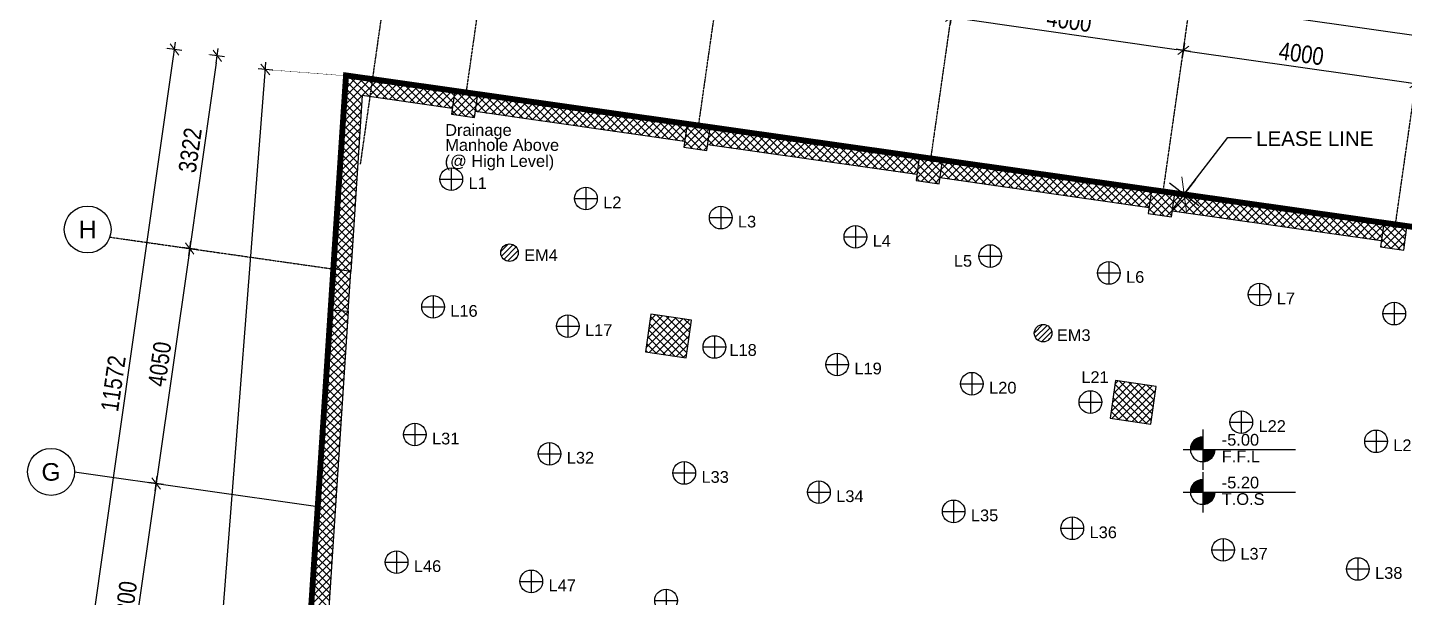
# Model space of a CAD drawing. Header units: inches. Extents: x 1217570 to 1674444, y 326920 to 480291.
# Drawn here: x 1435011 to 1458486, y 365679 to 375402 of the extents above; entities that cross this region are included whole.
import ezdxf
from ezdxf.enums import TextEntityAlignment as Align

# ---------------------------------------------------------------- set-up
doc = ezdxf.new("R2010")
doc.units = ezdxf.units.IN
doc.header["$MEASUREMENT"] = 0
for name, pattern in [('CENTER', [50.8, 31.75, -6.35, 6.35, -6.35]), ('DASHED2', [9.525, 6.35, -3.175]), ('DOT2', [3.175, 0, -3.175])]:
    doc.linetypes.add(name, pattern=pattern)
doc.layers.add('A-HATCH CONCRETE', color=254, linetype='Continuous', lineweight=5)
doc.layers.add('A-LEASING LINE', color=7, linetype='DASHED2', lineweight=9)
for name, color, linetype in [('Axis', 9, 'CENTER'), ('dim-axis', 254, 'Continuous'), ('EM-LIT', 2, 'Continuous'), ('FFNEW', 252, 'Continuous'), ('LIGHT', 151, 'Continuous'), ('LIGHT TEXT', 2, 'Continuous'), ('S-COL', 210, 'Continuous'), ('S-WALL', 1, 'Continuous'), ('TAXT', 3, 'Continuous'), ('TEXT', 181, 'Continuous')]:
    doc.layers.add(name, color=color, linetype=linetype)
doc.styles.add('ARIAL', font='ARIALN.TTF')
doc.styles.add('style1', font='arial.ttf')
doc.dimstyles.new('DIM-100', dxfattribs={"dimscale": 150, "dimtxt": 2, "dimasz": 1, "dimexe": 0.75, "dimexo": 1, "dimgap": 0.5, "dimtad": 1, "dimdec": 0, "dimzin": 11, "dimdsep": 46, "dimtxsty": 'ARIAL', "dimblk": 'R', "dimcen": 2.5, "dimdle": 1, "dimclrd": 256, "dimclre": 256, "dimclrt": 256, "dimazin": 0, "dimtfac": 1, "dimtdec": 0, "dimtix": 1, "dimtmove": 2, "dimatfit": 3, "dimldrblk": 'R', "dimtolj": 1, "dimtzin": 3, "dimlwd": -1, "dimlwe": 13, "dimarcsym": 0})
pattern_1 = [(45, (1341716.94, 266100.535), (-66.29126, 66.29126), []), (135, (1341716.94, 266100.535), (-66.29126, -66.29126), [])]
pattern_2 = [(45, (1341716.31, 266100.535), (-66.29126, 66.29126), []), (135, (1341716.31, 266100.535), (-66.29126, -66.29126), [])]

# ---------------------------------------------------------------- blocks, each defined once
blk = doc.blocks.new('R')
for p, q in [((0, -1.05), (0, 1.05)), ((-1.05, 0), (1.05, 0))]:
    blk.add_line(p, q)
at = {"color": 4, "lineweight": 13}
blk.add_line((-0.707, -0.707), (0.707, 0.707), dxfattribs=at)
blk = doc.blocks.new('*D146')
at = {"layer": 'Defpoints', "color": 0, "transparency": 16777216}
for p in [(1434460, 597911), (1434460, 597911), (1430284, 596961)]:
    blk.add_point(p, dxfattribs=at)
at = {"layer": 'dim-axis', "color": 251, "linetype": 'DOT2', "lineweight": 13, "transparency": 16777216}
for p, q in [((1430305, 597110), (1430516, 598588)), ((1434481, 598060), (1434476, 598023))]:
    blk.add_line(p, q, dxfattribs=at)
at = {"layer": 'dim-axis', "color": 251, "transparency": 16777216}
blk.add_line((1430619, 598460), (1434341, 597928), dxfattribs=at)
at = {"layer": 'dim-axis', "color": 251, "transparency": 16777216, "xscale": 120, "yscale": 120, "zscale": 120}
for p, rotation in [((1430500, 598477), 171.8736112541112), ((1434460, 597911), 351.8736112541112)]:
    blk.add_blockref('R', p, dxfattribs=dict(at, rotation=rotation))
at = {"layer": 'dim-axis', "color": 251, "transparency": 16777216, "insert": (1432513, 598420), "char_height": 300, "attachment_point": 5, "rotation": 351.8736, "style": 'ARIAL'}
blk.add_mtext('\\A1;4000', dxfattribs=at)
blk = doc.blocks.new('*D147')
at = {"layer": 'Defpoints', "color": 0, "transparency": 16777216}
for p in [(1438420, 597346), (1438420, 597346), (1434244, 596396)]:
    blk.add_point(p, dxfattribs=at)
at = {"layer": 'dim-axis', "color": 251, "linetype": 'DOT2', "lineweight": 13, "transparency": 16777216}
for p, q in [((1434265, 596544), (1434476, 598023)), ((1438441, 597494), (1438436, 597457))]:
    blk.add_line(p, q, dxfattribs=at)
at = {"layer": 'dim-axis', "color": 251, "transparency": 16777216}
blk.add_line((1434579, 597894), (1438301, 597363), dxfattribs=at)
at = {"layer": 'dim-axis', "color": 251, "transparency": 16777216, "xscale": 120, "yscale": 120, "zscale": 120}
for p, rotation in [((1434460, 597911), 171.8736112541112), ((1438420, 597346), 351.8736112541112)]:
    blk.add_blockref('R', p, dxfattribs=dict(at, rotation=rotation))
at = {"layer": 'dim-axis', "color": 251, "transparency": 16777216, "insert": (1436472, 597854), "char_height": 300, "attachment_point": 5, "rotation": 351.8736, "style": 'ARIAL'}
blk.add_mtext('\\A1;4000', dxfattribs=at)
blk = doc.blocks.new('*D156')
at = {"layer": 'Defpoints', "color": 0, "transparency": 16777216}
for p in [(1420642, 597441), (1470715, 593565), (1470260, 590370)]:
    blk.add_point(p, dxfattribs=at)
at = {"layer": 'dim-axis', "color": 251, "linetype": 'DOT2', "lineweight": 13, "transparency": 16777216}
for p, q in [((1420663, 597590), (1421113, 600748)), ((1470281, 590519), (1470731, 593676))]:
    blk.add_line(p, q, dxfattribs=at)
at = {"layer": 'dim-axis', "color": 251, "transparency": 16777216}
blk.add_line((1421216, 600619), (1470596, 593582), dxfattribs=at)
at = {"layer": 'dim-axis', "color": 251, "transparency": 16777216, "xscale": 120, "yscale": 120, "zscale": 120}
for p, rotation in [((1421097, 600636), 171.8890881608404), ((1470715, 593565), 351.8890881608405)]:
    blk.add_blockref('R', p, dxfattribs=dict(at, rotation=rotation))
at = {"layer": 'dim-axis', "color": 251, "transparency": 16777216, "insert": (1445938, 597327), "char_height": 300, "attachment_point": 5, "rotation": 351.8891, "style": 'ARIAL'}
blk.add_mtext('\\A1;50119', dxfattribs=at)
blk = doc.blocks.new('*D159')
at = {"layer": 'Defpoints', "color": 0, "transparency": 16777216}
for p in [(1417261, 597924), (1417261, 597924), (1415626, 586468)]:
    blk.add_point(p, dxfattribs=at)
at = {"layer": 'dim-axis', "color": 251, "linetype": 'DOT2', "lineweight": 13, "transparency": 16777216}
for p, q in [((1417113, 597945), (1417150, 597940)), ((1415478, 586489), (1415515, 586484))]:
    blk.add_line(p, q, dxfattribs=at)
at = {"layer": 'dim-axis', "color": 251, "transparency": 16777216}
blk.add_line((1415643, 586586), (1417244, 597805), dxfattribs=at)
at = {"layer": 'dim-axis', "color": 251, "transparency": 16777216, "xscale": 120, "yscale": 120, "zscale": 120}
for p, rotation in [((1417261, 597924), 81.8772662833131), ((1415626, 586468), 261.8772662833131)]:
    blk.add_blockref('R', p, dxfattribs=dict(at, rotation=rotation))
at = {"layer": 'dim-axis', "color": 251, "transparency": 16777216, "insert": (1416218, 592228), "char_height": 300, "attachment_point": 5, "rotation": 81.8773, "style": 'ARIAL'}
blk.add_mtext('\\A1;11572', dxfattribs=at)
blk = doc.blocks.new('*D160')
at = {"layer": 'Defpoints', "color": 0, "transparency": 16777216}
for p in [(1417989, 597820), (1417520, 594531), (1417520, 594531)]:
    blk.add_point(p, dxfattribs=at)
at = {"layer": 'dim-axis', "color": 251, "transparency": 16777216}
blk.add_line((1417972, 597701), (1417537, 594650), dxfattribs=at)
at = {"layer": 'dim-axis', "color": 251, "linetype": 'DOT2', "lineweight": 13, "transparency": 16777216}
for p, q in [((1417840, 597841), (1417878, 597836)), ((1417371, 594552), (1417408, 594547))]:
    blk.add_line(p, q, dxfattribs=at)
at = {"layer": 'dim-axis', "color": 251, "transparency": 16777216, "xscale": 120, "yscale": 120, "zscale": 120}
for p, rotation in [((1417989, 597820), 81.87726634256052), ((1417520, 594531), 261.8772663425605)]:
    blk.add_blockref('R', p, dxfattribs=dict(at, rotation=rotation))
at = {"layer": 'dim-axis', "color": 251, "transparency": 16777216, "insert": (1417528, 596208), "char_height": 300, "attachment_point": 5, "rotation": 81.8773, "style": 'ARIAL'}
blk.add_mtext('\\A1;3322', dxfattribs=at)
blk = doc.blocks.new('*D161')
at = {"layer": 'Defpoints', "color": 0, "transparency": 16777216}
for p in [(1417520, 594531), (1416947, 590522), (1416947, 590522)]:
    blk.add_point(p, dxfattribs=at)
at = {"layer": 'dim-axis', "color": 251, "transparency": 16777216}
blk.add_line((1417503, 594412), (1416964, 590640), dxfattribs=at)
at = {"layer": 'dim-axis', "color": 251, "linetype": 'DOT2', "lineweight": 13, "transparency": 16777216}
for p, q in [((1417371, 594552), (1417408, 594547)), ((1416799, 590543), (1416836, 590538))]:
    blk.add_line(p, q, dxfattribs=at)
at = {"layer": 'dim-axis', "color": 251, "transparency": 16777216, "xscale": 120, "yscale": 120, "zscale": 120}
for p, rotation in [((1417520, 594531), 81.87726634670558), ((1416947, 590522), 261.8772663467056)]:
    blk.add_blockref('R', p, dxfattribs=dict(at, rotation=rotation))
at = {"layer": 'dim-axis', "color": 251, "transparency": 16777216, "insert": (1417008, 592559), "char_height": 300, "attachment_point": 5, "rotation": 81.8773, "style": 'ARIAL'}
blk.add_mtext('\\A1;4050', dxfattribs=at)
blk = doc.blocks.new('*D162')
at = {"layer": 'Defpoints', "color": 0, "transparency": 16777216}
for p in [(1416947, 590522), (1416354, 586364), (1416354, 586364)]:
    blk.add_point(p, dxfattribs=at)
at = {"layer": 'dim-axis', "color": 251, "linetype": 'DOT2', "lineweight": 13, "transparency": 16777216}
for p, q in [((1416799, 590543), (1416836, 590538)), ((1416205, 586385), (1416243, 586380))]:
    blk.add_line(p, q, dxfattribs=at)
at = {"layer": 'dim-axis', "color": 251, "transparency": 16777216}
blk.add_line((1416930, 590403), (1416371, 586483), dxfattribs=at)
at = {"layer": 'dim-axis', "color": 251, "transparency": 16777216, "xscale": 120, "yscale": 120, "zscale": 120}
for p, rotation in [((1416947, 590522), 81.87726634670558), ((1416354, 586364), 261.8772663467056)]:
    blk.add_blockref('R', p, dxfattribs=dict(at, rotation=rotation))
at = {"layer": 'dim-axis', "color": 251, "transparency": 16777216, "insert": (1416425, 588475), "char_height": 300, "attachment_point": 5, "rotation": 81.8773, "style": 'ARIAL'}
blk.add_mtext('\\A1;4200', dxfattribs=at)
blk = doc.blocks.new('*D182')
at = {"layer": 'Defpoints', "color": 0, "transparency": 16777216}
for p in [(1418810, 597585), (1420642, 597441), (1417901, 562459)]:
    blk.add_point(p, dxfattribs=at)
at = {"layer": 'dim-axis', "color": 251, "transparency": 16777216}
blk.add_line((1416079, 562722), (1418801, 597465), dxfattribs=at)
at = {"layer": 'dim-axis', "color": 251, "linetype": 'DOT2', "lineweight": 13, "transparency": 16777216}
for p, q in [((1420492, 597453), (1418698, 597594)), ((1417752, 562470), (1415957, 562611))]:
    blk.add_line(p, q, dxfattribs=at)
at = {"layer": 'dim-axis', "color": 251, "transparency": 16777216, "xscale": 120, "yscale": 120, "zscale": 120}
for p, rotation in [((1418810, 597585), 85.52071850426807), ((1416070, 562602), 265.5207185042681)]:
    blk.add_blockref('R', p, dxfattribs=dict(at, rotation=rotation))
at = {"layer": 'dim-axis', "color": 251, "transparency": 16777216, "insert": (1417212, 580111), "char_height": 300, "attachment_point": 5, "rotation": 85.5207, "style": 'ARIAL'}
blk.add_mtext('\\A1;35090', dxfattribs=at)
blk = doc.blocks.new('SDGTFHHD')
at = {"color": 254, "linetype": 'Continuous', "ltscale": 100}
blk.add_lwpolyline([(1385707, 721237), (1385707, 726940), (1385507, 726937), (1383958, 726937), (1383958, 732937), (1380097, 732937), (1380097, 739738), (1381100, 739591), (1381134, 739788), (1381678, 743600), (1382721, 750905), (1382763, 751202), (1347098, 756262), (1346331, 744553), (1368108, 741445), (1368106, 734887), (1367208, 734887), (1367208, 734687), (1367208, 731437), (1359158, 731437), (1359158, 731237), (1359158, 721237), (1385707, 721237)], dxfattribs=at)
at = {"layer": 'S-WALL', "color": 254}
blk.add_lwpolyline([(1347098, 756262), (1347098, 756262), (1344803, 721237), (1394933, 721237), (1396724, 749180), (1382759, 751173)], dxfattribs=at)
blk = doc.blocks.new('SEDRGFE')
at = {"layer": 'A-HATCH CONCRETE'}
h = blk.add_hatch(dxfattribs=at)
h.set_pattern_fill('ANSI37', color=250, scale=750)
h.set_pattern_definition(pattern_2)
h.paths.add_polyline_path([(1352997, 708953), (1353393, 708896), (1353450, 709292), (1353054, 709349)])
h = blk.add_hatch(dxfattribs=at)
h.set_pattern_fill('ANSI37', color=250, scale=750)
h.set_pattern_definition(pattern_2)
h.paths.add_polyline_path([(1356957, 708387), (1357353, 708331), (1357410, 708727), (1357014, 708783)])
h = blk.add_hatch(dxfattribs=at)
h.set_pattern_fill('ANSI37', color=250, scale=750)
h.set_pattern_definition(pattern_1)
h.paths.add_polyline_path([(1360918, 707822), (1361314, 707765), (1361370, 708161), (1360974, 708218)])
h = blk.add_hatch(dxfattribs=at)
h.set_pattern_fill('ANSI37', color=250, scale=750)
h.set_pattern_definition(pattern_1)
h.paths.add_polyline_path([(1364877, 707256), (1365273, 707200), (1365330, 707596), (1364934, 707652)])
h = blk.add_hatch(dxfattribs=at)
h.set_pattern_fill('ANSI37', color=250, scale=750)
h.set_pattern_definition(pattern_2)
h.paths.add_polyline_path([(1368837, 706691), (1369233, 706634), (1369289, 707030), (1368893, 707087)])
h = blk.add_hatch(dxfattribs=at)
h.set_pattern_fill('ANSI37', color=250, scale=750)
h.set_pattern_definition(pattern_1)
h.paths.add_polyline_path([(1350939, 705612), (1351238, 705592), (1351282, 706268), (1350984, 706311)])
h = blk.add_hatch(dxfattribs=at)
h.set_pattern_fill('ANSI37', color=250, scale=750)
h.set_pattern_definition(pattern_1)
h.paths.add_polyline_path([(1356399, 705538), (1356307, 704895), (1357000, 704796), (1357092, 705439)])
h = blk.add_hatch(dxfattribs=at)
h.set_pattern_fill('ANSI37', color=250, scale=750)
h.set_pattern_definition(pattern_1)
h.paths.add_polyline_path([(1364319, 704407), (1364227, 703764), (1364920, 703665), (1365012, 704308)])
at = {"layer": 'TEXT', "ltscale": 0.5}
h = blk.add_hatch(dxfattribs=at)
h.set_pattern_fill('ANSI31', color=250, scale=0.8)
h.set_pattern_definition([(45, (283814.75707, 113660.51999), (-0.070710678119, 0.070710678119), [])])
h.paths.add_polyline_path([(1365806, 703444, 0.414214), (1365596, 703234), (1365806, 703234)])
h.paths.add_polyline_path([(1366016, 703234), (1365806, 703234), (1365806, 703024, 0.414214)])
h = blk.add_hatch(dxfattribs=at)
h.set_pattern_fill('ANSI31', color=250, scale=0.8)
h.set_pattern_definition([(45, (283814.75707, 112932.11999), (-0.070710678119, 0.070710678119), [])])
h.paths.add_polyline_path([(1365806, 702716, 0.414214), (1365596, 702506), (1365806, 702506)])
h.paths.add_polyline_path([(1366016, 702506), (1365806, 702506), (1365806, 702296, 0.414214)])
at = {"color": 250, "linetype": 'Continuous', "ltscale": 100}
blk.add_lwpolyline([(1389810, 674588), (1389810, 680290), (1389610, 680288), (1388060, 680288), (1388060, 686288), (1384200, 686288), (1384200, 693089), (1385203, 692942), (1385236, 693139), (1385780, 696950), (1386823, 704256), (1386865, 704553), (1351200, 709613), (1350434, 697904), (1372211, 694796), (1372209, 688237), (1371310, 688237), (1371310, 688038), (1371310, 684788), (1363260, 684788), (1363260, 684588), (1363260, 674588), (1389810, 674588)], dxfattribs=at)
at = {"layer": 'A-HATCH CONCRETE', "color": 250, "linetype": 'Continuous'}
for p, q in [((1351157, 708953), (1351740, 709536)), ((1351166, 709095), (1351624, 709553)), ((1351176, 709237), (1351508, 709569)), ((1351185, 709378), (1351392, 709586)), ((1351194, 709520), (1351276, 709602)), ((1351477, 709243), (1351194, 709525)), ((1351599, 709253), (1351245, 709607)), ((1351753, 709231), (1351400, 709585)), ((1351908, 709209), (1351555, 709563)), ((1351591, 709254), (1351856, 709519)), ((1351707, 709238), (1351972, 709503)), ((1352063, 709187), (1351709, 709540)), ((1351823, 709221), (1352088, 709486)), ((1352217, 709165), (1351864, 709518)), ((1351939, 709205), (1352204, 709470)), ((1352372, 709143), (1352019, 709496)), ((1352055, 709188), (1352320, 709453)), ((1352171, 709172), (1352436, 709437)), ((1352527, 709121), (1352173, 709474)), ((1352681, 709099), (1352328, 709452)), ((1352836, 709077), (1352483, 709430)), ((1351460, 708994), (1351178, 709276)), ((1351468, 709118), (1351186, 709400)), ((1352287, 709155), (1352552, 709420)), ((1352403, 709138), (1352668, 709404)), ((1352519, 709122), (1352784, 709387)), ((1352635, 709105), (1352900, 709370)), ((1352991, 709055), (1352637, 709408)), ((1352751, 709089), (1353016, 709354)), ((1353026, 709152), (1352792, 709386)), ((1352867, 709072), (1353040, 709244)), ((1353043, 709268), (1352946, 709364)), ((1353423, 709097), (1353597, 709271)), ((1353445, 709252), (1353481, 709288)), ((1353764, 708944), (1353446, 709262)), ((1353447, 708989), (1353713, 709255)), ((1353563, 708973), (1353829, 709238)), ((1353919, 708922), (1353565, 709276)), ((1353679, 708956), (1353945, 709221)), ((1354073, 708900), (1353720, 709254)), ((1353795, 708940), (1354061, 709205)), ((1354228, 708878), (1353874, 709231)), ((1353911, 708923), (1354177, 709188)), ((1354383, 708856), (1354029, 709209)), ((1351138, 708669), (1351460, 708991)), ((1351148, 708811), (1351469, 709133)), ((1351444, 708745), (1351162, 709027)), ((1351452, 708869), (1351170, 709152)), ((1352983, 709056), (1353017, 709090)), ((1353455, 708988), (1353413, 709030)), ((1353609, 708966), (1353430, 709146)), ((1354028, 708907), (1354293, 709172)), ((1354144, 708890), (1354409, 709155)), ((1354537, 708834), (1354184, 709187)), ((1354260, 708873), (1354525, 709139)), ((1354692, 708812), (1354338, 709165)), ((1354376, 708857), (1354641, 709122)), ((1354492, 708840), (1354757, 709106)), ((1354847, 708790), (1354493, 709143)), ((1354608, 708824), (1354873, 709089)), ((1355001, 708768), (1354648, 709121)), ((1354724, 708807), (1354989, 709072)), ((1355156, 708746), (1354802, 709099)), ((1354840, 708791), (1355105, 709056)), ((1354956, 708774), (1355221, 709039)), ((1355310, 708723), (1354957, 709077)), ((1355072, 708758), (1355337, 709023)), ((1355465, 708701), (1355112, 709055)), ((1355188, 708741), (1355453, 709006)), ((1355620, 708679), (1355266, 709033)), ((1355304, 708724), (1355569, 708990)), ((1355420, 708708), (1355685, 708973)), ((1355774, 708657), (1355421, 709011)), ((1355536, 708691), (1355801, 708956)), ((1355929, 708635), (1355576, 708989)), ((1356084, 708613), (1355730, 708967)), ((1351129, 708527), (1351451, 708849)), ((1351428, 708496), (1351146, 708778)), ((1351436, 708621), (1351154, 708903)), ((1355652, 708675), (1355917, 708940)), ((1355768, 708658), (1356033, 708923)), ((1355884, 708642), (1356149, 708907)), ((1356238, 708591), (1355885, 708944)), ((1356000, 708625), (1356265, 708890)), ((1356393, 708569), (1356040, 708922)), ((1356116, 708608), (1356381, 708874)), ((1356548, 708547), (1356194, 708900)), ((1356232, 708592), (1356497, 708857)), ((1356348, 708575), (1356613, 708841)), ((1356702, 708525), (1356349, 708878)), ((1356464, 708559), (1356729, 708824)), ((1356857, 708503), (1356504, 708856)), ((1356580, 708542), (1356845, 708807)), ((1356976, 708516), (1356658, 708834)), ((1356696, 708526), (1356961, 708791)), ((1356993, 708632), (1356813, 708812)), ((1357009, 708748), (1356968, 708790)), ((1357077, 708774), (1357077, 708774)), ((1357122, 708768), (1357122, 708768)), ((1357193, 708758), (1357193, 708758)), ((1357277, 708746), (1357277, 708746)), ((1357309, 708741), (1357309, 708741)), ((1357407, 708707), (1357425, 708725)), ((1357785, 708370), (1357431, 708724)), ((1351111, 708243), (1351432, 708565)), ((1351120, 708385), (1351442, 708707)), ((1351411, 708247), (1351129, 708529)), ((1351420, 708372), (1351137, 708654)), ((1356812, 708509), (1357002, 708699)), ((1356928, 708493), (1356980, 708545)), ((1357476, 708414), (1357379, 708511)), ((1357385, 708552), (1357541, 708708)), ((1357392, 708426), (1357657, 708692)), ((1357630, 708392), (1357396, 708627)), ((1357508, 708410), (1357773, 708675)), ((1357940, 708348), (1357586, 708702)), ((1357624, 708393), (1357889, 708658)), ((1357740, 708377), (1358005, 708642)), ((1358094, 708326), (1357741, 708680)), ((1357856, 708360), (1358121, 708625)), ((1358249, 708304), (1357895, 708658)), ((1357972, 708344), (1358237, 708609)), ((1358404, 708282), (1358050, 708635)), ((1358088, 708327), (1358354, 708592)), ((1358204, 708310), (1358470, 708576)), ((1358558, 708260), (1358205, 708613)), ((1358320, 708294), (1358586, 708559)), ((1358713, 708238), (1358359, 708591)), ((1358436, 708277), (1358702, 708542)), ((1358868, 708216), (1358514, 708569)), ((1358552, 708261), (1358818, 708526)), ((1358668, 708244), (1358934, 708509)), ((1359022, 708194), (1358669, 708547)), ((1358784, 708228), (1359050, 708493)), ((1359177, 708172), (1358823, 708525)), ((1359332, 708150), (1358978, 708503)), ((1351092, 707960), (1351414, 708281)), ((1351101, 708102), (1351423, 708423)), ((1351395, 707998), (1351113, 708281)), ((1351403, 708123), (1351121, 708405)), ((1358900, 708211), (1359166, 708476)), ((1359017, 708195), (1359282, 708460)), ((1359486, 708127), (1359133, 708481)), ((1359133, 708178), (1359398, 708443)), ((1359249, 708161), (1359514, 708427)), ((1359641, 708105), (1359287, 708459)), ((1359365, 708145), (1359630, 708410)), ((1359796, 708083), (1359442, 708437)), ((1359481, 708128), (1359746, 708393)), ((1359950, 708061), (1359597, 708415)), ((1359597, 708112), (1359862, 708377)), ((1359713, 708095), (1359978, 708360)), ((1360105, 708039), (1359751, 708393)), ((1359829, 708079), (1360094, 708344)), ((1360259, 708017), (1359906, 708371)), ((1359945, 708062), (1360210, 708327)), ((1360414, 707995), (1360061, 708349)), ((1360061, 708045), (1360326, 708311)), ((1360177, 708029), (1360442, 708294)), ((1360569, 707973), (1360215, 708326)), ((1360293, 708012), (1360558, 708278)), ((1360723, 707951), (1360370, 708304)), ((1360409, 707996), (1360674, 708261)), ((1360878, 707929), (1360525, 708282)), ((1360943, 707997), (1360679, 708260)), ((1351083, 707818), (1351404, 708140)), ((1351379, 707750), (1351097, 708032)), ((1351387, 707874), (1351105, 708156)), ((1360525, 707979), (1360790, 708244)), ((1360641, 707963), (1360906, 708228)), ((1360757, 707946), (1360965, 708154)), ((1360959, 708113), (1360834, 708238)), ((1360989, 708216), (1360989, 708216)), ((1361022, 708211), (1361022, 708211)), ((1361138, 708194), (1361138, 708195)), ((1361144, 708194), (1361143, 708194)), ((1361254, 708178), (1361254, 708178)), ((1361298, 708171), (1361298, 708172)), ((1361337, 707863), (1361602, 708129)), ((1361348, 708007), (1361486, 708145)), ((1361651, 707818), (1361362, 708107)), ((1361370, 708161), (1361370, 708162)), ((1361806, 707796), (1361453, 708150)), ((1361453, 707847), (1361718, 708112)), ((1361569, 707830), (1361834, 708095)), ((1361961, 707774), (1361607, 708128)), ((1361685, 707814), (1361950, 708079)), ((1362115, 707752), (1361762, 708106)), ((1361801, 707797), (1362066, 708062)), ((1362270, 707730), (1361917, 708084)), ((1361917, 707781), (1362182, 708046)), ((1362033, 707764), (1362298, 708029)), ((1362425, 707708), (1362071, 708062)), ((1362579, 707686), (1362226, 708039)), ((1362734, 707664), (1362380, 708017)), ((1351064, 707534), (1351386, 707856)), ((1351073, 707676), (1351395, 707998)), ((1351362, 707501), (1351080, 707783)), ((1351371, 707625), (1351088, 707907)), ((1360873, 707930), (1360943, 708000)), ((1361342, 707863), (1361329, 707875)), ((1361497, 707841), (1361346, 707991)), ((1362149, 707747), (1362414, 708013)), ((1362265, 707731), (1362530, 707996)), ((1362381, 707714), (1362646, 707979)), ((1362497, 707698), (1362762, 707963)), ((1362889, 707642), (1362535, 707995)), ((1362613, 707681), (1362878, 707946)), ((1363043, 707620), (1362690, 707973)), ((1362729, 707665), (1362994, 707930)), ((1363198, 707598), (1362844, 707951)), ((1362845, 707648), (1363110, 707913)), ((1362961, 707631), (1363226, 707897)), ((1363353, 707576), (1362999, 707929)), ((1363077, 707615), (1363343, 707880)), ((1363507, 707554), (1363154, 707907)), ((1363193, 707598), (1363459, 707864)), ((1363662, 707531), (1363308, 707885)), ((1363309, 707582), (1363575, 707847)), ((1363425, 707565), (1363691, 707830)), ((1363817, 707509), (1363463, 707863)), ((1363541, 707549), (1363807, 707814)), ((1363971, 707487), (1363618, 707841)), ((1363657, 707532), (1363923, 707797)), ((1364126, 707465), (1363772, 707819)), ((1363773, 707516), (1364039, 707781)), ((1364281, 707443), (1363927, 707797)), ((1351045, 707250), (1351367, 707572)), ((1351055, 707392), (1351376, 707714)), ((1351354, 707376), (1351072, 707658)), ((1363889, 707499), (1364155, 707764)), ((1364006, 707482), (1364271, 707748)), ((1364435, 707421), (1364082, 707775)), ((1364122, 707466), (1364387, 707731)), ((1364590, 707399), (1364236, 707753)), ((1364238, 707449), (1364503, 707715)), ((1364354, 707433), (1364619, 707698)), ((1364744, 707377), (1364391, 707730)), ((1364470, 707416), (1364735, 707681)), ((1364892, 707362), (1364546, 707708)), ((1364586, 707400), (1364851, 707665)), ((1364909, 707478), (1364700, 707686)), ((1364702, 707383), (1364928, 707609)), ((1364926, 707594), (1364855, 707664)), ((1364966, 707648), (1364967, 707648)), ((1365010, 707641), (1365010, 707642)), ((1365082, 707631), (1365083, 707632)), ((1365165, 707619), (1365164, 707620)), ((1365198, 707615), (1365199, 707615)), ((1365289, 707307), (1365547, 707565)), ((1365311, 707462), (1365431, 707582)), ((1365314, 707598), (1365315, 707599)), ((1365320, 707597), (1365319, 707598)), ((1365672, 707245), (1365329, 707588)), ((1365398, 707284), (1365663, 707549)), ((1365827, 707222), (1365474, 707576)), ((1365982, 707200), (1365628, 707554)), ((1351036, 707108), (1351358, 707430)), ((1351338, 707127), (1351056, 707410)), ((1351346, 707252), (1351064, 707534)), ((1364818, 707367), (1364906, 707455)), ((1365363, 707289), (1365296, 707356)), ((1365518, 707267), (1365312, 707472)), ((1365514, 707267), (1365779, 707532)), ((1365630, 707251), (1365895, 707516)), ((1365746, 707234), (1366011, 707499)), ((1366136, 707178), (1365783, 707532)), ((1365862, 707217), (1366127, 707483)), ((1366291, 707156), (1365938, 707510)), ((1365978, 707201), (1366243, 707466)), ((1366446, 707134), (1366092, 707488)), ((1366094, 707184), (1366359, 707450)), ((1366210, 707168), (1366475, 707433)), ((1366600, 707112), (1366247, 707466)), ((1366326, 707151), (1366591, 707416)), ((1366755, 707090), (1366402, 707444)), ((1366442, 707135), (1366707, 707400)), ((1366910, 707068), (1366556, 707421)), ((1366558, 707118), (1366823, 707383)), ((1366674, 707102), (1366939, 707367)), ((1367064, 707046), (1366711, 707399)), ((1366790, 707085), (1367055, 707350)), ((1367219, 707024), (1366865, 707377)), ((1366906, 707068), (1367171, 707334)), ((1367374, 707002), (1367020, 707355)), ((1367022, 707052), (1367287, 707317)), ((1367528, 706980), (1367175, 707333)), ((1367683, 706958), (1367329, 707311)), ((1351018, 706825), (1351339, 707146)), ((1351027, 706967), (1351349, 707288)), ((1351322, 706879), (1351040, 707161)), ((1351330, 707003), (1351048, 707285)), ((1367138, 707035), (1367403, 707301)), ((1367254, 707019), (1367519, 707284)), ((1367370, 707002), (1367635, 707267)), ((1367838, 706936), (1367484, 707289)), ((1367486, 706986), (1367751, 707251)), ((1367602, 706969), (1367867, 707234)), ((1367992, 706913), (1367639, 707267)), ((1367718, 706953), (1367983, 707218)), ((1368147, 706891), (1367793, 707245)), ((1367834, 706936), (1368099, 707201)), ((1368302, 706869), (1367948, 707223)), ((1367950, 706919), (1368215, 707185)), ((1368066, 706903), (1368332, 707168)), ((1368456, 706847), (1368103, 707201)), ((1368182, 706886), (1368448, 707152)), ((1368611, 706825), (1368257, 707179)), ((1368298, 706870), (1368564, 707135)), ((1368766, 706803), (1368412, 707157)), ((1368414, 706853), (1368680, 707118)), ((1368530, 706837), (1368796, 707102)), ((1368859, 706842), (1368567, 707134)), ((1368875, 706958), (1368721, 707112)), ((1368892, 707074), (1368876, 707090)), ((1368911, 707084), (1368912, 707085)), ((1350999, 706541), (1351321, 706863)), ((1351008, 706683), (1351330, 707005)), ((1351305, 706630), (1351023, 706912)), ((1351314, 706754), (1351031, 707036)), ((1368646, 706820), (1368890, 707064)), ((1368762, 706804), (1368868, 706909)), ((1369027, 707068), (1369028, 707069)), ((1369032, 707067), (1369031, 707068)), ((1369143, 707051), (1369144, 707052)), ((1369186, 707045), (1369185, 707046)), ((1350990, 706399), (1351311, 706721)), ((1351289, 706381), (1351007, 706663)), ((1351297, 706505), (1351015, 706787)), ((1351112, 706292), (1350991, 706414)), ((1351267, 706270), (1350999, 706539)), ((1351028, 706304), (1351302, 706579)), ((1351144, 706288), (1351293, 706437)), ((1350975, 706165), (1350974, 706165)), ((1350980, 706257), (1350981, 706258)), ((1350983, 706289), (1350982, 706290)), ((1351260, 706271), (1351283, 706295)), ((1351274, 706153), (1351275, 706154)), ((1351282, 706256), (1351281, 706256)), ((1350959, 705916), (1350958, 705916)), ((1350962, 705973), (1350962, 705974)), ((1350967, 706040), (1350966, 706041)), ((1350971, 706115), (1350972, 706116)), ((1351265, 706011), (1351266, 706012)), ((1351265, 706007), (1351265, 706008)), ((1351273, 706131), (1351273, 706132)), ((1350942, 705667), (1350942, 705668)), ((1350943, 705690), (1350944, 705690)), ((1350950, 705791), (1350950, 705792)), ((1350952, 705832), (1350953, 705832)), ((1351246, 705728), (1351247, 705728)), ((1351249, 705758), (1351248, 705759)), ((1351257, 705883), (1351256, 705883)), ((1351256, 705869), (1351256, 705870)), ((1350906, 705122), (1351228, 705444)), ((1350915, 705264), (1351237, 705586)), ((1350925, 705406), (1351119, 705600)), ((1350934, 705548), (1350995, 705608)), ((1351216, 705261), (1350934, 705543)), ((1351224, 705385), (1351001, 705608)), ((1351232, 705510), (1351143, 705599)), ((1351241, 705634), (1351240, 705634)), ((1350897, 704980), (1351218, 705302)), ((1351199, 705012), (1350917, 705294)), ((1351208, 705137), (1350925, 705419)), ((1350878, 704696), (1351200, 705018)), ((1350887, 704838), (1351209, 705160)), ((1351183, 704763), (1350901, 705045)), ((1351191, 704888), (1350909, 705170)), ((1350859, 704413), (1351181, 704734)), ((1350869, 704555), (1351191, 704876)), ((1351167, 704514), (1350885, 704797)), ((1351175, 704639), (1350893, 704921)), ((1350850, 704271), (1351172, 704593)), ((1351150, 704266), (1350868, 704548)), ((1351159, 704390), (1350876, 704672)), ((1350832, 703987), (1351153, 704309)), ((1350841, 704129), (1351163, 704451)), ((1351134, 704017), (1350852, 704299)), ((1351142, 704141), (1350860, 704423)), ((1350813, 703703), (1351135, 704025)), ((1350822, 703845), (1351144, 704167)), ((1351118, 703768), (1350836, 704050)), ((1351126, 703892), (1350844, 704174)), ((1350804, 703561), (1351125, 703883)), ((1351102, 703519), (1350819, 703801)), ((1351110, 703643), (1350828, 703926)), ((1350785, 703278), (1351107, 703599)), ((1350794, 703420), (1351116, 703741)), ((1351093, 703395), (1350811, 703677)), ((1350776, 703136), (1351098, 703458)), ((1351077, 703146), (1350795, 703428)), ((1351085, 703270), (1350803, 703552)), ((1350757, 702852), (1351079, 703174)), ((1350767, 702994), (1351088, 703316)), ((1351061, 702897), (1350779, 703179)), ((1351069, 703021), (1350787, 703303)), ((1350739, 702568), (1351060, 702890)), ((1350748, 702710), (1351070, 703032)), ((1351045, 702648), (1350762, 702930)), ((1351053, 702772), (1350771, 703055)), ((1350729, 702426), (1351051, 702748)), ((1351028, 702399), (1350746, 702681)), ((1351036, 702524), (1350754, 702806)), ((1350711, 702143), (1351032, 702464)), ((1350720, 702285), (1351042, 702606)), ((1351012, 702150), (1350730, 702432)), ((1351020, 702275), (1350738, 702557)), ((1350692, 701859), (1351014, 702181)), ((1350701, 702001), (1351023, 702322)), ((1350996, 701901), (1350713, 702184)), ((1351004, 702026), (1350722, 702308)), ((1350683, 701717), (1351005, 702039)), ((1350979, 701653), (1350697, 701935)), ((1350987, 701777), (1350705, 702059)), ((1350664, 701433), (1350986, 701755)), ((1350674, 701575), (1350995, 701897)), ((1350963, 701404), (1350681, 701686)), ((1350971, 701528), (1350689, 701810)), ((1350646, 701149), (1350967, 701471)), ((1350655, 701291), (1350977, 701613)), ((1350955, 701279), (1350673, 701561)), ((1350636, 701008), (1350958, 701329)), ((1350939, 701030), (1350656, 701313)), ((1350947, 701155), (1350665, 701437)), ((1350618, 700724), (1350940, 701046)), ((1350627, 700866), (1350949, 701187)), ((1350922, 700782), (1350640, 701064)), ((1350930, 700906), (1350648, 701188)), ((1350599, 700440), (1350921, 700762)), ((1350608, 700582), (1350930, 700904)), ((1350906, 700533), (1350624, 700815)), ((1350914, 700657), (1350632, 700939))]:
    blk.add_line(p, q, dxfattribs=at)
at = {"layer": 'S-COL', "color": 250}
for points in [[(1352997, 708953), (1353393, 708896), (1353450, 709292), (1353054, 709349)], [(1356957, 708387), (1357353, 708331), (1357410, 708727), (1357014, 708783)], [(1360918, 707822), (1361314, 707765), (1361370, 708161), (1360974, 708218)], [(1364877, 707256), (1365273, 707200), (1365330, 707596), (1364934, 707652)], [(1368837, 706691), (1369233, 706634), (1369289, 707030), (1368893, 707087)], [(1350939, 705612), (1351238, 705592), (1351282, 706268), (1350984, 706311)], [(1356399, 705538), (1356307, 704895), (1357000, 704796), (1357092, 705439)], [(1364319, 704407), (1364227, 703764), (1364920, 703665), (1365012, 704308)]]:
    blk.add_lwpolyline(points, close=True, dxfattribs=at)
at = {"layer": 'S-WALL', "color": 250}
for points in [[(1386861, 704523), (1351200, 709613)], [(1353012, 709051), (1351478, 709270), (1351282, 706268)], [(1356972, 708486), (1353408, 708995)], [(1360932, 707921), (1357368, 708430)], [(1364892, 707356), (1361328, 707865)], [(1368851, 706791), (1365288, 707299)], [(1351237, 705592), (1350791, 698783)]]:
    blk.add_lwpolyline(points, dxfattribs=at)
at = {"layer": 'TEXT', "color": 250, "ltscale": 0.5}
for p, q in [((1365806, 703571), (1365806, 702884)), ((1365472, 703234), (1367390, 703234)), ((1365806, 702843), (1365806, 702155)), ((1365472, 702506), (1367390, 702506))]:
    blk.add_line(p, q, dxfattribs=at)
for centre in [(1365806, 703234), (1365806, 702506)]:
    blk.add_arc(centre, 210, 90, 0, dxfattribs=at)
at = {"layer": 'TAXT', "color": 250, "ltscale": 100, "style": 'style1'}
for s, p in [('Drainage', (1352891, 708582)), ('Manhole Above', (1352892, 708326)), ('(@ High Level)', (1352882, 708053))]:
    blk.add_text(s, height=200, dxfattribs=at).set_placement(p)
at = {"layer": 'TEXT', "color": 250, "ltscale": 0.5, "style": 'style1'}
for s, p in [('-5.00', (1366131, 703297)), ('F.F.L', (1366131, 703014)), ('-5.20', (1366131, 702568)), ('T.O.S', (1366131, 702286))]:
    blk.add_text(s, height=200, dxfattribs=at).set_placement(p)
blk = doc.blocks.new('LP')
at = {"layer": 'LIGHT'}
for p, q in [((0.193, 0), (-0.193, 0)), ((0, -0.193), (0, 0.193))]:
    blk.add_line(p, q, dxfattribs=at)
blk.add_circle((0, 0), 0.193, dxfattribs=at)
blk = doc.blocks.new('EM1')
at = {"layer": 'EM-LIT'}
h = blk.add_hatch(dxfattribs=at)
h.set_pattern_fill('ANSI31', color=2, scale=0.52, style=0)
h.set_pattern_definition([(45, (-1379.63503, -1014.732296), (-0.0459619408, 0.0459619408), [])])
h.paths.add_polyline_path([(0.14976, 0, 1), (-0.14976, 0, 1)])
at = {"layer": 'EM-LIT', "color": 2}
blk.add_circle((0, 0), 0.14976, dxfattribs=at)
blk = doc.blocks.new('SGSR')
at = {"layer": 'Axis', "color": 254, "ltscale": 0.5}
for p, q in [((1420431.4, 595969.6), (1421157.8, 601057.3)), ((1422235.7, 597191.3), (1422773.5, 600958.2)), ((1426195.5, 596626.2), (1426733.4, 600393.1)), ((1430155.4, 596061), (1430693.3, 599827.9)), ((1434115.3, 595495.8), (1434653.1, 599262.7)), ((1438075.2, 594930.6), (1438613, 598697.5)), ((1416158, 594725.4), (1419967.9, 594181.6))]:
    blk.add_line(p, q, dxfattribs=at)
at = {"layer": 'Axis', "color": 254, "linetype": 'Continuous'}
for centre in [(1415779.6, 594855.7), (1415154.9, 590720.4)]:
    blk.add_circle(centre, 400, dxfattribs=at)
at = {"layer": 'dim-axis', "color": 254}
blk.add_line((1415554.9, 590720.4), (1419702.3, 590128.5), dxfattribs=at)
at = {"layer": 'S-WALL', "color": 254}
blk.add_lwpolyline([(1417889.2, 562458.6), (1468019.2, 562458.6), (1469810.8, 590401.2), (1420184.3, 597484.1)], close=True, dxfattribs=at)
at = {"layer": 'Axis', "color": 254, "linetype": 'Continuous', "style": 'style1'}
for s, p in [('H', (1415779.6, 594855.7)), ('G', (1415154.9, 590720.4))]:
    blk.add_text(s, height=300, dxfattribs=at).set_placement(p, align=Align.MIDDLE)
at = {"layer": 'dim-axis', "color": 254}
for p1, p2, distance, picture, middle in [((1420641.6, 597441.4), (1470259.6, 590370.1), 3227.1, '*D156', (1445938.1, 597326.5)), ((1415626.3, 586467.7), (1417261.4, 597923.9), 0, '*D159', (1416218, 592228)), ((1417989, 597820), (1417519.6, 594531.1), 0, '*D160', (1417528.4, 596207.8)), ((1417901.1, 562458.6), (1420641.6, 597441.4), 1837.1, '*D182', (1417212.3, 580111.3))]:
    dim = blk.add_aligned_dim(p1=p1, p2=p2, distance=distance, dimstyle='DIM-100', override={"dimasz": 0.8, "dimclrd": 251, "dimclre": 251, "dimclrt": 251}, dxfattribs=at)
    dim.commit()
    dim.dimension.update_dxf_attribs({"geometry": picture, "text_midpoint": middle})
for base, p1, p2, angle, picture, middle in [((1434460.1, 597911.2), (1430284, 596961.2), (1434460.1, 597911.2), 171.87361, '*D146', (1432512.5, 598419.8)), ((1438420, 597345.8), (1434243.9, 596395.8), (1438420, 597345.8), 171.87361, '*D147', (1436472.4, 597854.4)), ((1416947.3, 590521.7), (1417519.6, 594531.1), (1416947.3, 590521.7), 81.87727, '*D161', (1417007.6, 592558.6)), ((1416353.9, 586363.8), (1416947.3, 590521.7), (1416353.9, 586363.8), 81.87727, '*D162', (1416424.7, 588475))]:
    dim = blk.add_linear_dim(base=base, p1=p1, p2=p2, angle=angle, dimstyle='DIM-100', override={"dimasz": 0.8, "dimclrd": 251, "dimclre": 251, "dimclrt": 251}, dxfattribs=at)
    dim.commit()
    dim.dimension.update_dxf_attribs({"geometry": picture, "text_midpoint": middle})

msp = doc.modelspace()

# ---------------------------------------------------------------- linework, layer by layer
at = {"layer": 'A-LEASING LINE', "color": 6, "const_width": 100}
msp.add_lwpolyline([(1440440, 374585), (1439673, 362876), (1461550, 359754), (1461550, 353209), (1460649, 353210), (1460649, 349659), (1452599, 349659), (1452599, 339559), (1478949, 339559), (1478949, 345159), (1477199, 345159), (1477199, 351184), (1473339, 351184), (1473339, 358173), (1474362, 358026), (1475513, 366167), (1475521, 366166), (1476008, 369531), (1440440, 374585)], dxfattribs=at)

# ---------------------------------------------------------------- block references
at = {"layer": 'EM-LIT', "xscale": 1000, "yscale": 1000, "zscale": 1000}
for p in [(1443228, 371561), (1452325, 370187)]:
    msp.add_blockref('EM1', p, dxfattribs=at)
at = {"layer": 'FFNEW', "color": 6, "linetype": 'Continuous'}
for name, p in [('SGSR', (20256, -222899)), ('SDGTFHHD', (93342, -381677)), ('SEDRGFE', (89240, -335028))]:
    msp.add_blockref(name, p, dxfattribs=at)
at = {"layer": 'LIGHT', "xscale": 1000, "yscale": 1000, "zscale": 1000, "rotation": 180}
for p in [(1442235, 372814), (1444531, 372486), (1446828, 372159), (1449125, 371831), (1451422, 371503), (1453445, 371215), (1456015, 370848), (1441924, 370636), (1458312, 370521), (1444221, 370308), (1446720, 369952), (1448814, 369653), (1451111, 369325), (1453131, 369013), (1455704, 368670), (1441613, 368458), (1458001, 368343), (1443910, 368130), (1446207, 367803), (1448503, 367475), (1450800, 367148), (1452823, 366859), (1455394, 366492), (1441303, 366282), (1457690, 366165), (1443599, 365954), (1445896, 365626)]:
    msp.add_blockref('LP', p, dxfattribs=at)

# ---------------------------------------------------------------- texts
at = {"layer": 'LIGHT TEXT', "linetype": 'ByBlock', "ltscale": 10, "style": 'style1'}
for s, p in [('L1', (1442529, 372646)), ('L2', (1444825, 372319)), ('L3', (1447122, 371991)), ('L4', (1449419, 371663)), ('EM4', (1443478, 371420)), ('L5', (1450803, 371322)), ('L6', (1453739, 371047)), ('L7', (1456309, 370681)), ('L16', (1442218, 370468)), ('L17', (1444515, 370141)), ('EM3', (1452560, 370054)), ('L18', (1446977, 369801)), ('L19', (1449108, 369485)), ('L21', (1452977, 369338)), ('L20', (1451405, 369158)), ('L22', (1455998, 368503)), ('L31', (1441907, 368290)), ('L23', (1458295, 368175)), ('L32', (1444204, 367963)), ('L33', (1446501, 367635)), ('L34', (1448798, 367307)), ('L35', (1451094, 366980)), ('L36', (1453117, 366691)), ('L37', (1455688, 366325)), ('L46', (1441597, 366114)), ('L47', (1443894, 365786)), ('L38', (1457985, 365997))]:
    msp.add_text(s, height=200, dxfattribs=at).set_placement(p)
at = {"layer": 'TEXT', "ltscale": 0.5, "style": 'style1'}
msp.add_text('LEASE LINE  ', height=250, dxfattribs=at).set_placement((1455957, 373382))

# ---------------------------------------------------------------- leaders
at = {"color": 252, "linetype": 'Continuous', "ltscale": 100}
msp.add_leader([(1454730, 372558), (1455477, 373524), (1455879, 373524)], dimstyle='DIM-100', override={"dimasz": 2, "dimtad": 0, "dimclrd": 1}, dxfattribs=at)

doc.saveas('drawing.dxf')
